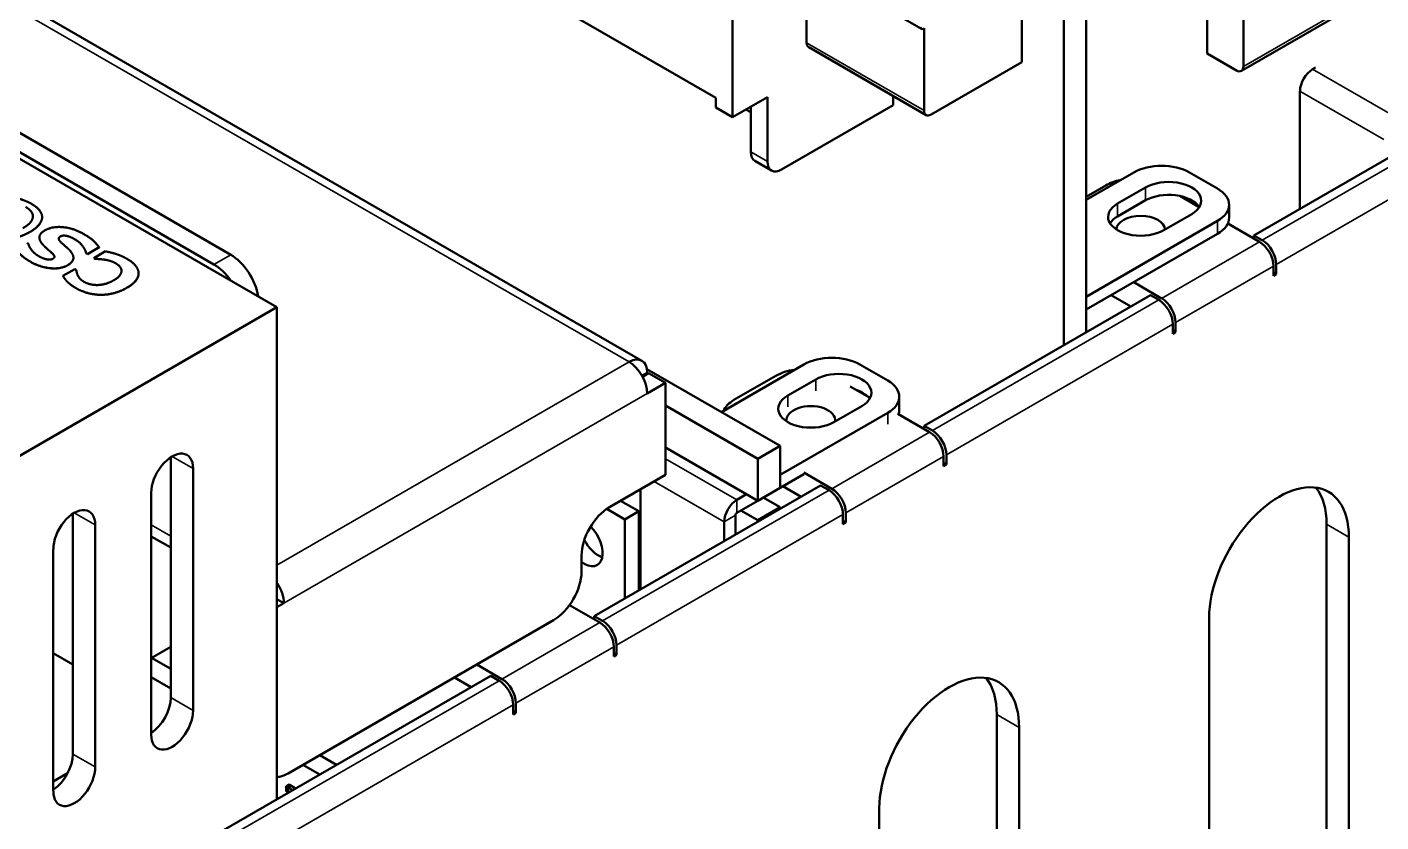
# Model space of a CAD drawing. Header units: millimetres. Extents: x 3100 to 5091, y 868 to 1900.
# Drawn here: x 4024.4 to 4092.9, y 1626.8 to 1667 of the extents above; entities that cross this region are included whole.
import ezdxf

# ---------------------------------------------------------------- set-up
doc = ezdxf.new("R2010")
doc.units = ezdxf.units.MM
doc.header["$LTSCALE"] = 1.8
doc.layers.add('외형선(ISO)', color=7, linetype='Continuous', lineweight=50)
doc.layers.add('좁은 외형선(ISO)', color=7, linetype='Continuous', lineweight=35)

msp = doc.modelspace()

# ---------------------------------------------------------------- linework, layer by layer
at = {"layer": '외형선(ISO)'}
for p, q in [((3973.357, 1689.558), (4036.997, 1652.815)), ((3975.685, 1689.52), (4034.658, 1655.472)), ((3974.837, 1689.03), (4033.81, 1654.982)), ((4055.461, 1650.107), (3993.659, 1685.788)), ((4074.686, 1672.73), (4074.686, 1665.218)), ((4059.2, 1663.413), (4045.765, 1671.17)), ((4085.893, 1670.635), (4085.893, 1665.001)), ((4063.661, 1670.331), (4069.601, 1666.902)), ((4063.796, 1666.198), (4063.796, 1670.253)), ((4077.939, 1670.247), (4077.939, 1651.55)), ((4060.049, 1662.434), (4060.049, 1669.782)), ((4076.807, 1650.896), (4076.807, 1669.594)), ((4084.055, 1665.655), (4084.055, 1669.702)), ((4085.79, 1664.773), (4091.8, 1668.243)), ((4069.736, 1666.932), (4069.701, 1666.912)), ((4069.736, 1662.768), (4069.736, 1666.932)), ((4063.9, 1665.969), (4069.84, 1662.539)), ((4074.686, 1665.218), (4070.09, 1662.564)), ((4085.54, 1664.797), (4084.055, 1665.655)), ((4089.394, 1664.859), (4089.535, 1664.94)), ((4059.2, 1662.923), (4059.2, 1663.413)), ((4061.816, 1663.454), (4060.049, 1662.434)), ((4061.816, 1660.188), (4061.816, 1663.454)), ((4068.18, 1663.497), (4068.18, 1663.046)), ((4088.757, 1657.796), (4088.757, 1663.756)), ((4060.049, 1662.434), (4059.2, 1662.923)), ((4060.72, 1662.821), (4060.968, 1662.679)), ((4060.968, 1660.678), (4060.968, 1662.964)), ((4068.18, 1663.046), (4062.524, 1659.78)), ((4097.879, 1663.062), (4086.424, 1656.449)), ((4062.024, 1659.73), (4061.175, 1660.22)), ((4077.939, 1658.245), (4080.343, 1659.633)), ((4084.585, 1658.816), (4083.171, 1659.633)), ((4077.939, 1658.408), (4078.928, 1658.98)), ((4079.53, 1658.061), (4080.944, 1658.878)), ((4082.685, 1658.444), (4083.657, 1657.883)), ((4080.944, 1658.225), (4079.53, 1657.408)), ((4085.171, 1658), (4085.171, 1657.347)), ((4025.116, 1657.368), (4025.116, 1657.369)), ((4077.939, 1653.346), (4084.585, 1657.184)), ((4083.277, 1657.531), (4081.863, 1656.714)), ((4085.103, 1657.048), (4086.707, 1656.122)), ((4024.976, 1656.345), (4024.976, 1656.346)), ((4026.407, 1656.413), (4026.407, 1656.414)), ((4077.939, 1652.693), (4084.585, 1656.53)), ((4086.424, 1656.285), (4086.424, 1656.449)), ((4086.424, 1656.449), (4086.848, 1656.204)), ((4024.421, 1656.026), (4024.352, 1656.065)), ((4027.413, 1655.504), (4028.005, 1655.846)), ((4028.005, 1655.845), (4027.413, 1655.503)), ((4028.324, 1655.643), (4027.732, 1655.301)), ((4028.005, 1655.845), (4028.005, 1655.846)), ((4026.701, 1655.319), (4026.701, 1655.319)), ((4027.342, 1655.545), (4027.413, 1655.504)), ((4027.342, 1655.544), (4027.342, 1655.545)), ((4027.413, 1655.503), (4027.342, 1655.544)), ((4027.413, 1655.503), (4027.413, 1655.504)), ((4027.732, 1655.301), (4027.799, 1655.263)), ((4027.732, 1655.3), (4027.732, 1655.301)), ((4027.799, 1655.262), (4027.732, 1655.3)), ((4027.799, 1655.262), (4027.799, 1655.263)), ((4028.26, 1655.222), (4028.26, 1655.223)), ((4087.414, 1654.407), (4087.414, 1654.897)), ((4087.555, 1654.979), (4087.555, 1654.489)), ((4026.771, 1654.746), (4026.171, 1654.4)), ((4026.171, 1654.399), (4026.171, 1654.4)), ((4026.843, 1654.704), (4026.771, 1654.746)), ((4029.999, 1654.532), (4029.999, 1654.533)), ((4087.555, 1654.489), (4087.414, 1654.571)), ((4087.555, 1654.489), (4087.414, 1654.407)), ((4026.387, 1654.108), (4026.387, 1654.109)), ((4080.343, 1654.081), (4081.757, 1653.264)), ((4081.191, 1653.428), (4069.736, 1646.814)), ((4079.211, 1653.428), (4080.201, 1652.856)), ((4081.615, 1653.183), (4081.191, 1653.428)), ((4011.541, 1638.118), (4036.997, 1652.815)), ((4036.997, 1652.815), (4036.997, 1627.912)), ((4082.323, 1651.468), (4082.323, 1651.958)), ((4082.464, 1651.55), (4082.323, 1651.631)), ((4082.464, 1651.55), (4082.323, 1651.468)), ((4082.464, 1652.04), (4082.464, 1651.55)), ((4055.495, 1649.294), (4055.801, 1649.471)), ((4055.717, 1649.682), (4062.453, 1645.793)), ((4055.73, 1649.43), (4055.73, 1649.512)), ((4055.801, 1649.471), (4056.649, 1648.981)), ((4059.483, 1647.508), (4063.655, 1649.917)), ((4067.898, 1649.1), (4066.483, 1649.917)), ((4056.649, 1648.981), (4055.73, 1648.45)), ((4056.649, 1648.981), (4056.649, 1644.327)), ((4060.119, 1648.12), (4062.241, 1649.345)), ((4062.842, 1648.345), (4064.256, 1649.161)), ((4065.997, 1648.809), (4066.969, 1648.248)), ((4068.483, 1648.284), (4068.483, 1647.63)), ((4061.322, 1645.14), (4056.649, 1647.838)), ((4062.453, 1644.324), (4067.898, 1647.467)), ((4066.589, 1647.814), (4065.175, 1646.998)), ((4068.415, 1647.413), (4070.019, 1646.487)), ((4069.736, 1646.651), (4069.736, 1646.814)), ((4069.736, 1646.814), (4070.16, 1646.569)), ((4056.649, 1645.715), (4061.322, 1643.017)), ((4062.453, 1645.793), (4061.322, 1645.14)), ((4062.453, 1645.793), (4062.453, 1643.67)), ((4070.867, 1645.344), (4070.867, 1644.854)), ((4031.623, 1633.056), (4031.623, 1645.219)), ((4032.754, 1644.65), (4032.754, 1632.403)), ((4061.322, 1643.017), (4061.322, 1645.14)), ((4070.726, 1644.773), (4070.726, 1645.263)), ((4070.867, 1644.854), (4070.726, 1644.936)), ((4070.867, 1644.854), (4070.726, 1644.773)), ((4053.821, 1642.694), (4056.649, 1644.327)), ((4062.453, 1643.67), (4063.655, 1644.365)), ((4063.655, 1644.446), (4065.069, 1643.63)), ((4030.633, 1631.178), (4030.633, 1643.426)), ((4064.503, 1643.793), (4053.048, 1637.179)), ((4055.382, 1638.527), (4055.382, 1643.595)), ((4060.261, 1643.058), (4060.756, 1643.344)), ((4061.322, 1643.017), (4062.453, 1643.67)), ((4062.594, 1643.752), (4063.514, 1643.221)), ((4064.928, 1643.548), (4064.503, 1643.793)), ((4054.604, 1642.078), (4053.686, 1642.609)), ((4054.386, 1643.02), (4055.311, 1642.487)), ((4060.261, 1642.405), (4061.322, 1643.017)), ((4062.453, 1642.691), (4061.322, 1642.037)), ((4061.604, 1643.181), (4062.453, 1642.691)), ((4062.453, 1642.691), (4062.453, 1642.609)), ((4026.673, 1630.198), (4026.673, 1642.361)), ((4055.311, 1642.487), (4054.604, 1642.078)), ((4054.604, 1638.077), (4054.604, 1642.078)), ((4055.311, 1642.487), (4055.311, 1638.486)), ((4059.624, 1640.976), (4059.624, 1641.956)), ((4060.19, 1641.303), (4060.19, 1642.282)), ((4061.322, 1642.037), (4060.473, 1642.527)), ((4061.322, 1641.956), (4061.322, 1642.037)), ((4065.635, 1641.833), (4065.635, 1642.323)), ((4065.776, 1641.915), (4065.635, 1641.997)), ((4065.776, 1641.915), (4065.635, 1641.833)), ((4065.776, 1642.405), (4065.776, 1641.915)), ((4027.805, 1641.793), (4027.805, 1629.545)), ((4031.623, 1640.646), (4030.633, 1641.218)), ((4090.101, 1613.256), (4090.101, 1641.833)), ((4091.232, 1641.18), (4091.232, 1612.603)), ((4025.683, 1628.32), (4025.683, 1640.568)), ((4052.406, 1639.428), (4052.406, 1640.244)), ((4036.997, 1638.037), (4037.345, 1637.836)), ((4037.345, 1637.836), (4036.997, 1637.635)), ((4051.8, 1637.737), (4053.331, 1636.853)), ((4053.048, 1637.016), (4053.048, 1637.179)), ((4053.048, 1637.179), (4053.473, 1636.934)), ((4084.161, 1608.52), (4084.161, 1637.098)), ((4050.992, 1636.978), (4037.557, 1629.222)), ((4054.18, 1635.71), (4054.18, 1635.22)), ((4026.673, 1634.73), (4025.683, 1635.301)), ((4031.623, 1635.628), (4030.633, 1635.056)), ((4031.623, 1634.506), (4030.652, 1635.067)), ((4054.038, 1635.138), (4054.038, 1635.628)), ((4054.18, 1635.22), (4054.038, 1635.301)), ((4054.18, 1635.22), (4054.038, 1635.138)), ((4047.103, 1634.733), (4048.381, 1633.995)), ((4047.816, 1634.158), (4017.693, 1616.767)), ((4031.623, 1633.525), (4030.633, 1634.098)), ((4045.972, 1634.08), (4046.826, 1633.587)), ((4048.24, 1633.913), (4047.816, 1634.158)), ((4048.947, 1632.199), (4048.947, 1632.689)), ((4049.089, 1632.28), (4048.947, 1632.362)), ((4049.089, 1632.28), (4048.947, 1632.199)), ((4049.089, 1632.77), (4049.089, 1632.28)), ((4073.413, 1603.621), (4073.413, 1632.199)), ((4074.544, 1631.546), (4074.544, 1602.968)), ((4039.165, 1629.164), (4038.311, 1629.657)), ((4040.013, 1629.653), (4039.16, 1630.147)), ((4026.402, 1629.224), (4025.683, 1628.81)), ((4026.401, 1629.221), (4025.683, 1628.808)), ((4037.456, 1628.567), (4037.618, 1628.661)), ((4037.456, 1628.323), (4037.456, 1628.567)), ((4037.456, 1628.567), (4037.562, 1628.506)), ((4037.562, 1628.261), (4037.456, 1628.323)), ((4037.576, 1628.514), (4037.562, 1628.506)), ((4037.562, 1628.49), (4037.562, 1628.506)), ((4037.562, 1628.261), (4037.562, 1628.278)), ((4037.562, 1628.261), (4037.576, 1628.269)), ((4037.565, 1628.276), (4037.565, 1628.488)), ((4037.571, 1628.277), (4037.6, 1628.26)), ((4037.714, 1628.59), (4037.579, 1628.512)), ((4037.579, 1628.267), (4037.583, 1628.27)), ((4037.618, 1628.661), (4037.724, 1628.6)), ((4037.724, 1628.6), (4037.71, 1628.592)), ((4037.715, 1628.584), (4037.917, 1628.468)), ((4037.724, 1628.584), (4037.724, 1628.6)), ((4037.774, 1628.383), (4037.788, 1628.392)), ((4037.774, 1628.383), (4037.794, 1628.372)), ((4037.774, 1628.367), (4037.774, 1628.383)), ((4037.922, 1628.469), (4037.937, 1628.477)), ((4037.937, 1628.477), (4037.956, 1628.466)), ((4067.473, 1598.886), (4067.473, 1627.463))]:
    msp.add_line(p, q, dxfattribs=at)
for centre, major_axis, ratio, start_param, end_param in [((4069.701, 1667.075), (-0.1, -0.173), 0.57735, 5.497787, 7.068583), ((4064.15, 1666.402), (-0.25, -0.433), 0.57735, 5.497787, 6.283185), ((4085.54, 1665.206), (0.25, -0.433), 0.57735, 5.497787, 7.068583), ((4089.394, 1664.124), (0.45, 0.779), 0.57735, 0.785398, 2.356194), ((4070.09, 1662.972), (-0.25, -0.433), 0.57735, 5.497787, 7.068583), ((4061.675, 1661.086), (-0.5, -0.866), 0.57735, 5.497787, 6.283185), ((4062.524, 1660.596), (-0.5, -0.866), 0.57735, 5.497787, 7.068583), ((4081.757, 1658.816), (2, 0), 0.57735, 0.785398, 2.356194), ((4080.343, 1658.163), (2, 0), 0.57735, 1.905168, 2.356194), ((4082.11, 1658.204), (1.65, 0), 0.57735, 5.497787, 8.63938), ((4082.11, 1657.551), (1.65, 0), 0.57735, 0.349938, 2.356194), ((4083.171, 1658), (2, 0), 0.57735, 5.497787, 7.068583), ((4080.696, 1657.388), (-1.65, 0), 0.57735, 5.497787, 8.63938), ((4080.696, 1656.734), (-1.65, 0), 0.57735, 5.497787, 5.933247), ((4080.696, 1656.734), (-1.23, 0), 0.57735, 3.163652, 6.25832), ((4083.171, 1657.347), (2, 0), 0.57735, 5.497787, 6.283185), ((4086.707, 1655.306), (-0.5, 0.866), 0.57735, 3.926991, 5.497787), ((4086.848, 1655.387), (0.5, -0.866), 0.57735, 0.785398, 2.356194), ((4033.81, 1653.349), (1, -1.732), 0.57735, 1.712693, 2.356194), ((4034.658, 1653.839), (-1, 1.732), 0.57735, 4.128349, 5.497787), ((4081.615, 1652.366), (-0.5, 0.866), 0.57735, 3.926991, 5.497787), ((4081.757, 1652.448), (0.5, -0.866), 0.57735, 0.785398, 2.356194), ((4054.811, 1648.981), (0.65, 1.126), 0.57735, 5.497787, 7.068583), ((4065.069, 1649.1), (2, 0), 0.57735, 0.785398, 2.356194), ((4054.811, 1648.981), (-0.65, 1.126), 0.57735, 3.926991, 5.497787), ((4063.655, 1648.529), (2, 0), 0.57735, 1.801383, 2.356194), ((4065.423, 1648.488), (1.65, 0), 0.57735, 5.497787, 8.63938), ((4066.483, 1648.284), (2, 0), 0.57735, 5.497787, 7.068583), ((4061.534, 1647.304), (-2, 0), 0.57735, 5.497787, 6.052598), ((4064.009, 1647.671), (-1.65, 0), 0.57735, 5.497787, 8.63938), ((4065.423, 1647.835), (-1.65, 0), 0.57735, 3.680182, 4.1738), ((4064.009, 1647.1), (-1.23, 0), 0.57735, 3.043952, 6.378152), ((4066.483, 1647.63), (2, 0), 0.57735, 6.080151, 6.283185), ((4070.019, 1645.671), (-0.5, 0.866), 0.57735, 3.926991, 5.497787), ((4070.16, 1645.753), (0.5, -0.866), 0.57735, 0.785398, 2.356194), ((4031.694, 1644.038), (0.75, 1.299), 0.57735, 5.497787, 8.63938), ((4087.697, 1639.139), (2.5, 4.33), 0.57735, 5.497787, 8.63938), ((4064.928, 1642.732), (-0.5, 0.866), 0.57735, 3.926991, 5.497787), ((4065.069, 1642.813), (0.5, -0.866), 0.57735, 0.785398, 2.356194), ((4086.565, 1639.792), (2.5, 4.33), 0.57735, 5.497787, 6.054934), ((4026.744, 1641.18), (0.75, 1.299), 0.57735, 5.497787, 8.63938), ((4053.821, 1641.061), (-1, -1.732), 0.57735, 3.926991, 5.497787), ((4060.261, 1642.323), (0.45, 0.779), 0.57735, 0.785398, 2.356194), ((4060.261, 1642.323), (0.05, 0.0866), 0.57735, 0.785398, 2.356194), ((4052.553, 1640.894), (0.65, -1.126), 0.57735, 5.337217, 8.293463), ((4053.26, 1641.303), (0.65, -1.126), 0.57735, 4.612666, 5.708074), ((4050.992, 1638.611), (-1, -1.732), 0.57735, 0.785398, 2.356194), ((4036.426, 1638.366), (0.65, -1.126), 0.57735, 0.785398, 1.685642), ((4053.331, 1636.036), (-0.5, 0.866), 0.57735, 3.926991, 5.497787), ((4053.473, 1636.118), (0.5, -0.866), 0.57735, 0.785398, 2.356194), ((4071.009, 1629.504), (2.5, 4.33), 0.57735, 5.497787, 8.63938), ((4048.24, 1633.097), (-0.5, 0.866), 0.57735, 3.926991, 5.497787), ((4048.381, 1633.179), (0.5, -0.866), 0.57735, 0.785398, 2.356194), ((4069.877, 1630.157), (2.5, 4.33), 0.57735, 5.497787, 6.054934), ((4030.562, 1632.444), (0.75, 1.299), 0.57735, 3.993707, 5.497787), ((4031.694, 1631.79), (-0.75, -1.299), 0.57735, 5.497787, 8.63938), ((4025.613, 1629.586), (0.75, 1.299), 0.57735, 3.993707, 5.497787), ((4026.744, 1628.933), (-0.75, -1.299), 0.57735, 5.497787, 8.63938), ((4037.557, 1630.855), (-1, -1.732), 0.57735, 0.378157, 0.785398), ((4037.576, 1628.498), (0.00501, 0.00866), 0.576862, 0.78582, 2.356617), ((4037.576, 1628.286), (-0.00501, -0.00866), 0.576862, 5.883115, 6.283185)]:
    msp.add_ellipse(centre, major_axis=major_axis, ratio=ratio, start_param=start_param, end_param=end_param, dxfattribs=at)
for points in [[(4024.556, 1658.059), (4024.415, 1658.14), (4024.132, 1658.252), (4023.999, 1658.292)], [(4024.29, 1657.884), (4024.461, 1657.785), (4024.655, 1657.537), (4024.649, 1657.398)], [(4025.116, 1657.374), (4025.116, 1657.561), (4024.827, 1657.902), (4024.556, 1658.059)], [(4024.649, 1657.398), (4024.641, 1657.265), (4024.409, 1656.968), (4024.148, 1656.818)], [(4024.49, 1656.62), (4024.811, 1656.806), (4025.118, 1657.191), (4025.116, 1657.374)], [(4024.49, 1656.62), (4024.183, 1656.442), (4023.528, 1656.265), (4023.201, 1656.263)], [(4023.201, 1656.264), (4023.528, 1656.266), (4024.183, 1656.443), (4024.49, 1656.62)], [(4025.259, 1656.703), (4025.003, 1656.555), (4024.954, 1656.215), (4025.144, 1655.995)], [(4025.144, 1655.994), (4024.976, 1656.189), (4024.976, 1656.345)], [(4027.233, 1656.513), (4026.702, 1656.82), (4025.625, 1656.914), (4025.259, 1656.703)], [(4026.07, 1656.1), (4025.968, 1656.196), (4025.948, 1656.343), (4026.031, 1656.391)], [(4026.031, 1656.39), (4025.958, 1656.347), (4025.957, 1656.285)], [(4026.031, 1656.391), (4026.118, 1656.441), (4026.304, 1656.438), (4026.407, 1656.414)], [(4026.407, 1656.413), (4026.304, 1656.438), (4026.118, 1656.44), (4026.031, 1656.39)], [(4026.407, 1656.414), (4026.49, 1656.392), (4026.698, 1656.295), (4026.756, 1656.261)], [(4026.756, 1656.26), (4026.698, 1656.294), (4026.49, 1656.391), (4026.407, 1656.413)], [(4026.756, 1656.261), (4026.983, 1656.131), (4027.304, 1655.749), (4027.342, 1655.545)], [(4027.342, 1655.544), (4027.304, 1655.748), (4026.983, 1656.13), (4026.756, 1656.26)], [(4028.005, 1655.846), (4027.89, 1656.01), (4027.54, 1656.336), (4027.233, 1656.513)], [(4023.783, 1655.736), (4023.886, 1655.595), (4024.267, 1655.265), (4024.512, 1655.124)], [(4024.512, 1655.123), (4024.267, 1655.264), (4023.886, 1655.594), (4023.783, 1655.735)], [(4024.948, 1655.397), (4024.722, 1655.528), (4024.451, 1655.87), (4024.421, 1656.026)], [(4025.144, 1655.995), (4025.241, 1655.886), (4025.441, 1655.709), (4025.548, 1655.615)], [(4025.548, 1655.614), (4025.441, 1655.709), (4025.241, 1655.885), (4025.144, 1655.994)], [(4025.548, 1655.615), (4025.714, 1655.47), (4025.758, 1655.323), (4025.659, 1655.266)], [(4026.522, 1655.683), (4026.429, 1655.788), (4026.177, 1656.001), (4026.07, 1656.1)], [(4026.401, 1654.936), (4026.659, 1655.085), (4026.732, 1655.445), (4026.522, 1655.683)], [(4028.821, 1655.519), (4028.7, 1655.557), (4028.458, 1655.613), (4028.324, 1655.643)], [(4024.512, 1655.124), (4024.999, 1654.843), (4026.055, 1654.737), (4026.401, 1654.936)], [(4026.401, 1654.935), (4026.055, 1654.736), (4024.999, 1654.842), (4024.512, 1655.123)], [(4025.312, 1655.248), (4025.209, 1655.272), (4025.029, 1655.35), (4024.948, 1655.397)], [(4025.659, 1655.266), (4025.595, 1655.229), (4025.401, 1655.224), (4025.312, 1655.248)], [(4027.799, 1655.263), (4027.884, 1655.26), (4028.132, 1655.243), (4028.26, 1655.223)], [(4028.26, 1655.222), (4028.132, 1655.242), (4027.884, 1655.26), (4027.799, 1655.262)], [(4028.26, 1655.223), (4028.417, 1655.202), (4028.714, 1655.11), (4028.829, 1655.043)], [(4028.829, 1655.043), (4028.714, 1655.109), (4028.417, 1655.201), (4028.26, 1655.222)], [(4029.411, 1655.26), (4029.225, 1655.368), (4028.977, 1655.469), (4028.821, 1655.519)], [(4029.132, 1654.672), (4029.122, 1654.783), (4028.95, 1654.973), (4028.829, 1655.043)], [(4028.829, 1655.043), (4028.95, 1654.973), (4029.122, 1654.783), (4029.132, 1654.673)], [(4029.999, 1654.548), (4029.991, 1654.737), (4029.688, 1655.101), (4029.411, 1655.26)], [(4026.171, 1654.4), (4026.207, 1654.341), (4026.308, 1654.192), (4026.387, 1654.109)], [(4026.387, 1654.108), (4026.308, 1654.191), (4026.207, 1654.34), (4026.171, 1654.399)], [(4026.918, 1654.428), (4026.882, 1654.509), (4026.849, 1654.654), (4026.843, 1654.704)], [(4027.219, 1654.109), (4027.098, 1654.179), (4026.958, 1654.344), (4026.918, 1654.428)], [(4029.132, 1654.673), (4029.142, 1654.564), (4028.963, 1654.309), (4028.73, 1654.174)], [(4029.133, 1654.65), (4029.133, 1654.661), (4029.132, 1654.672)], [(4029.391, 1653.791), (4029.706, 1653.973), (4030.005, 1654.358), (4029.999, 1654.548)], [(4026.387, 1654.109), (4026.465, 1654.031), (4026.682, 1653.867), (4026.837, 1653.777)], [(4026.837, 1653.776), (4026.682, 1653.866), (4026.465, 1654.03), (4026.387, 1654.108)], [(4026.837, 1653.777), (4027.12, 1653.613), (4027.777, 1653.442), (4028.102, 1653.443)], [(4028.102, 1653.442), (4027.777, 1653.441), (4027.12, 1653.613), (4026.837, 1653.776)], [(4027.88, 1653.938), (4027.682, 1653.94), (4027.352, 1654.032), (4027.219, 1654.109)], [(4028.73, 1654.174), (4028.508, 1654.046), (4028.074, 1653.935), (4027.88, 1653.938)], [(4028.102, 1653.443), (4028.441, 1653.445), (4029.096, 1653.62), (4029.391, 1653.791)], [(4029.391, 1653.79), (4029.096, 1653.62), (4028.441, 1653.445), (4028.102, 1653.442)]]:
    msp.add_open_spline(points, degree=2, dxfattribs=at)
for points, knots in [([(4024.65, 1657.414), (4024.649, 1657.544), (4024.461, 1657.784), (4024.29, 1657.883)], [0.060304, 0.060304, 0.060304, 1, 2, 2, 2]), ([(4025.116, 1657.368), (4025.116, 1657.188), (4024.811, 1656.805), (4024.49, 1656.62)], [0.012987, 0.012987, 0.012987, 1, 2, 2, 2]), ([(4025.74, 1655.37), (4025.74, 1655.383), (4025.714, 1655.47), (4025.548, 1655.614)], [0.819562, 0.819562, 0.819562, 1, 2, 2, 2]), ([(4026.701, 1655.319), (4026.701, 1655.291), (4026.659, 1655.085), (4026.401, 1654.935)], [0.852459, 0.852459, 0.852459, 1, 2, 2, 2]), ([(4029.999, 1654.532), (4029.999, 1654.349), (4029.706, 1653.972), (4029.391, 1653.79)], [0.038961, 0.038961, 0.038961, 1, 2, 2, 2])]:
    msp.add_open_spline(points, degree=2, knots=knots, dxfattribs=at)
at = {"layer": '좁은 외형선(ISO)'}
for p, q in [((4054.811, 1650.042), (3993.009, 1685.723)), ((4085.893, 1665.001), (4091.904, 1668.472)), ((4063.796, 1666.198), (4069.736, 1662.768)), ((4089.394, 1664.859), (4093.636, 1662.409)), ((4088.757, 1663.756), (4093, 1661.307)), ((4098.303, 1662.817), (4086.848, 1656.204)), ((4087.555, 1654.979), (4099.01, 1661.593)), ((4061.816, 1660.188), (4060.968, 1660.678)), ((4080.944, 1658.878), (4080.944, 1658.225)), ((4079.53, 1658.061), (4079.53, 1657.408)), ((4084.585, 1657.184), (4084.585, 1656.53)), ((4024.49, 1656.62), (4024.49, 1656.62)), ((4026.031, 1656.39), (4026.031, 1656.391)), ((4026.756, 1656.26), (4026.756, 1656.261)), ((4025.144, 1655.994), (4025.144, 1655.995)), ((4025.548, 1655.614), (4025.548, 1655.615)), ((4086.707, 1656.122), (4081.757, 1653.264)), ((4024.512, 1655.123), (4024.512, 1655.124)), ((4026.401, 1654.935), (4026.401, 1654.936)), ((4028.829, 1655.043), (4028.829, 1655.043)), ((4034.658, 1655.472), (4033.81, 1654.982)), ((4082.464, 1652.04), (4087.414, 1654.897)), ((4029.132, 1654.672), (4029.132, 1654.673)), ((4026.837, 1653.776), (4026.837, 1653.777)), ((4029.391, 1653.79), (4029.391, 1653.791)), ((4028.102, 1653.442), (4028.102, 1653.443)), ((4081.615, 1653.183), (4070.16, 1646.569)), ((4070.867, 1645.344), (4082.323, 1651.958)), ((4036.997, 1639.758), (4054.811, 1650.042)), ((4055.73, 1649.512), (4055.461, 1649.356)), ((4064.256, 1649.161), (4064.256, 1648.59)), ((4055.73, 1648.45), (4037.345, 1637.836)), ((4062.842, 1648.345), (4062.842, 1647.773)), ((4067.898, 1647.467), (4067.898, 1646.896)), ((4070.019, 1646.487), (4065.069, 1643.63)), ((4032.754, 1644.65), (4031.694, 1645.263)), ((4056.649, 1645.143), (4060.261, 1643.058)), ((4065.776, 1642.405), (4070.726, 1645.263)), ((4056.083, 1644), (4059.624, 1641.956)), ((4064.928, 1643.548), (4053.473, 1636.934)), ((4060.261, 1643.058), (4060.261, 1642.405)), ((4027.805, 1641.793), (4026.744, 1642.405)), ((4054.18, 1635.71), (4065.635, 1642.323)), ((4059.624, 1641.956), (4060.19, 1642.282)), ((4030.633, 1641.793), (4031.623, 1641.221)), ((4091.232, 1641.18), (4090.101, 1641.833)), ((4053.331, 1636.853), (4048.381, 1633.995)), ((4049.089, 1632.77), (4054.038, 1635.628)), ((4048.24, 1633.913), (4018.117, 1616.522)), ((4032.754, 1632.403), (4031.623, 1633.056)), ((4018.824, 1615.297), (4048.947, 1632.689)), ((4074.544, 1631.546), (4073.413, 1632.199)), ((4027.805, 1629.545), (4026.673, 1630.198)), ((4037.774, 1628.372), (4037.568, 1628.491)), ((4037.568, 1628.279), (4037.6, 1628.26)), ((4037.572, 1628.28), (4037.572, 1628.492)), ((4037.784, 1628.389), (4037.578, 1628.508)), ((4037.579, 1628.504), (4037.714, 1628.582)), ((4037.712, 1628.586), (4037.917, 1628.467)), ((4037.728, 1628.577), (4037.728, 1628.582)), ((4037.777, 1628.362), (4037.777, 1628.37)), ((4037.787, 1628.387), (4037.921, 1628.465))]:
    msp.add_line(p, q, dxfattribs=at)

doc.saveas('drawing.dxf')
